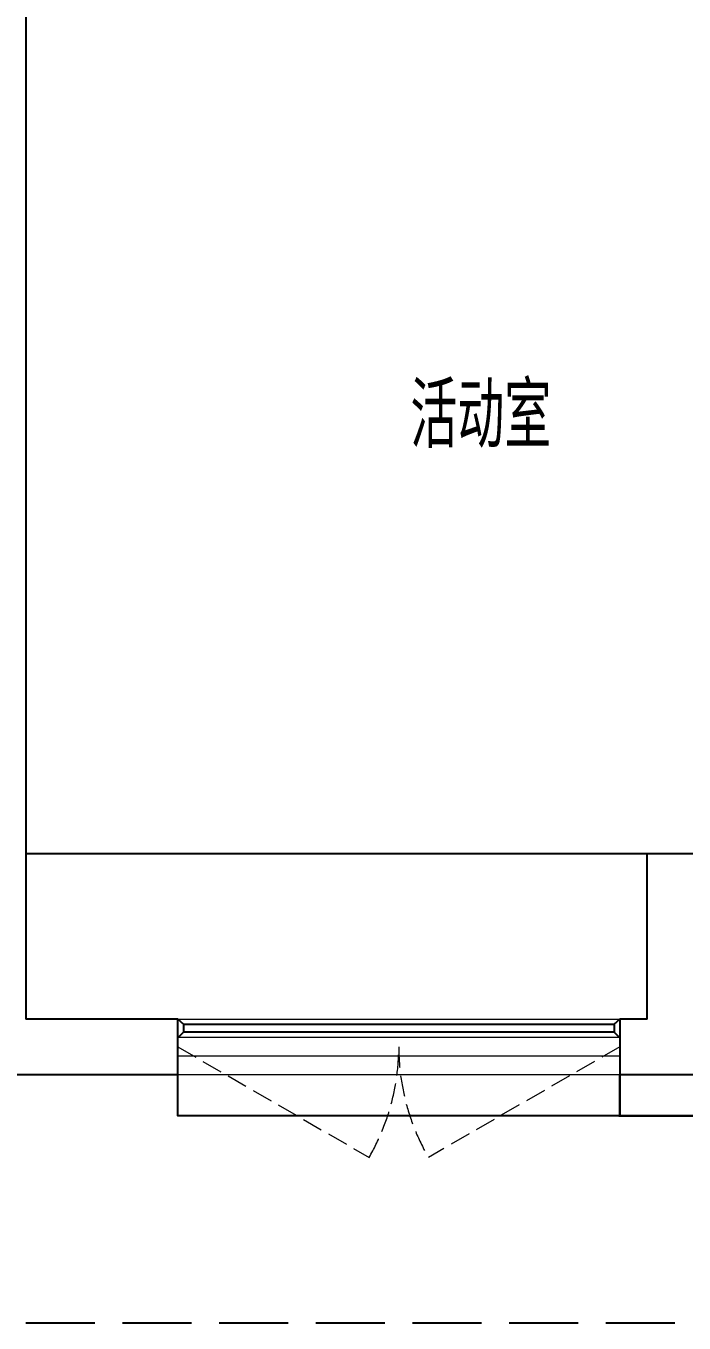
# Model space of a CAD drawing. Extents: x 3753737 to 4713801, y -857380 to 24339.
# Drawn here: x 4078513 to 4080896, y -713910 to -709214 of the extents above; entities that cross this region are included whole.
import ezdxf

# ---------------------------------------------------------------- set-up
doc = ezdxf.new("R2010")
doc.units = 0
doc.header["$LTSCALE"] = 1000
doc.header["$MEASUREMENT"] = 0
doc.linetypes.add('DASH', pattern=[0.35, 0.25, -0.1])
doc.layers.get('0').update_dxf_attribs({"linetype": 'CONTINUOUS'})
for name, color, linetype in [('!!电气', 1, 'CONTINUOUS'), ('3-栏杆1', 252, 'CONTINUOUS'), ('3.5方案汇报，与郭总、侯月琴确定户型_t8$0$2020.03.04 -1安徽标准化洋房户型(UA）_t8_t8$0$看线', 154, 'CONTINUOUS'), ('WALL', 252, 'CONTINUOUS'), ('卫生间', 6, 'CONTINUOUS'), ('看线', 185, 'CONTINUOUS')]:
    doc.layers.add(name, color=color, linetype=linetype)
doc.layers.add('PUB_TEXT', color=7, linetype='CONTINUOUS', lineweight=20)
doc.layers.add('WINDOW', color=146, linetype='CONTINUOUS', lineweight=20)
doc.styles.get("Standard").update_dxf_attribs({"font": 'gbenor.shx', "bigfont": 'gbcbig.shx'})

# ---------------------------------------------------------------- blocks, each defined once
blk = doc.blocks.new('A$C148B7D8E')
at = {"layer": '卫生间', "color": 252, "linetype": 'DASH'}
blk.add_lwpolyline([(16100, 14000), (16100, 15400), (7700, 15400), (7700, 10800), (7300, 10800), (7300, 10000), (900, 10000), (900, 9000), (-900, 9000), (-900, -900), (1750, -900), (1750, -2100), (23450, -2100), (23450, -900), (25100, -900)], dxfattribs=at)
blk = doc.blocks.new('ASDFSD')
at = {"layer": '3-栏杆1', "color": 5}
for p, q in [((681762.6, 334937.5), (681742.3, 334955.3)), ((681742.3, 334955.3), (681762.6, 334937.5)), ((683322.1, 334937.5), (681762.6, 334937.5)), ((681762.6, 334937.5), (681762.6, 334908.3)), ((683322.1, 334937.5), (683342.3, 334955.3)), ((683342.3, 334955.3), (683322.1, 334937.5)), ((683322.1, 334937.5), (683322.1, 334908.3)), ((681742.3, 334888.4), (681762.6, 334908.3)), ((681762.6, 334908.2), (683322.1, 334908.2)), ((683322.1, 334908.3), (683342.3, 334888.4)), ((683342.3, 334888.4), (683322.1, 334908.3))]:
    blk.add_line(p, q, dxfattribs=at)
blk = doc.blocks.new('$WINLIB2D$00000001')
at = {"color": 0}
for points in [[(-0.5, 0.5), (-0.5, -0.5)], [(-0.5, 0.5), (0.5, 0.5)], [(0.5, -0.5), (0.5, 0.5)], [(0.5, 0.1667), (-0.5, 0.1667)], [(0.5, -0.1667), (-0.5, -0.1667)], [(-0.5, -0.5), (0.5, -0.5)]]:
    blk.add_lwpolyline(points, dxfattribs=at)
blk = doc.blocks.new('A$C5F341E43')
at = {"color": 252, "const_width": 8}
blk.add_lwpolyline([(40050, -100), (40050, -250), (39750, -250), (39750, -100)], dxfattribs=at)
at = {"layer": '3.5方案汇报，与郭总、侯月琴确定户型_t8$0$2020.03.04 -1安徽标准化洋房户型(UA）_t8_t8$0$看线', "color": 252, "ltscale": 10}
blk.add_line((37600, 700), (39850, 700), dxfattribs=at)
at = {"layer": 'WALL', "color": 252}
for p, q in [((37600, 4700), (37600, 100)), ((39850, 700), (40600, 700)), ((39850, 100), (39850, 700)), ((38150, 100), (37600, 100)), ((38150, -100), (38150, 100)), ((39850, 100), (39750, 100)), ((39750, 100), (39750, -100)), ((37500, -100), (38150, -100)), ((39750, -100), (40050, -100))]:
    blk.add_line(p, q, dxfattribs=at)
at = {"layer": 'WINDOW', "color": 252, "linetype": 'DASH', "ltscale": 0.3}
for points in [[(38150, 0), (38842.8, -400, 0.131652), (38950, 0)], [(39750, 0), (39057.2, -400, -0.131652), (38950, 0)]]:
    blk.add_lwpolyline(points, format="xyb", dxfattribs=at)
at = {"layer": '看线', "color": 252, "ltscale": 0.5}
blk.add_lwpolyline([(39750, -100), (39750, -250), (38150, -250), (38150, -100)], dxfattribs=at)
at = {"color": 252, "xscale": -1}
for name, p in [('A$C148B7D8E', (50100, 1100)), ('ASDFSD', (721492.3, -334855.3))]:
    blk.add_blockref(name, p, dxfattribs=at)
at = {"layer": 'WINDOW', "color": 252, "xscale": 1600, "yscale": -200, "zscale": 1600}
blk.add_blockref('$WINLIB2D$00000001', (38950, 0), dxfattribs=at)
at = {"layer": 'PUB_TEXT', "color": 252}
blk.add_text('活动室', height=236.31, dxfattribs=at).set_placement((38992, 2168.3))

msp = doc.modelspace()

# ---------------------------------------------------------------- block references
at = {"layer": '!!电气'}
msp.add_blockref('A$C5F341E43', (4040913.4, -712910.2), dxfattribs=at)

doc.saveas('drawing.dxf')
